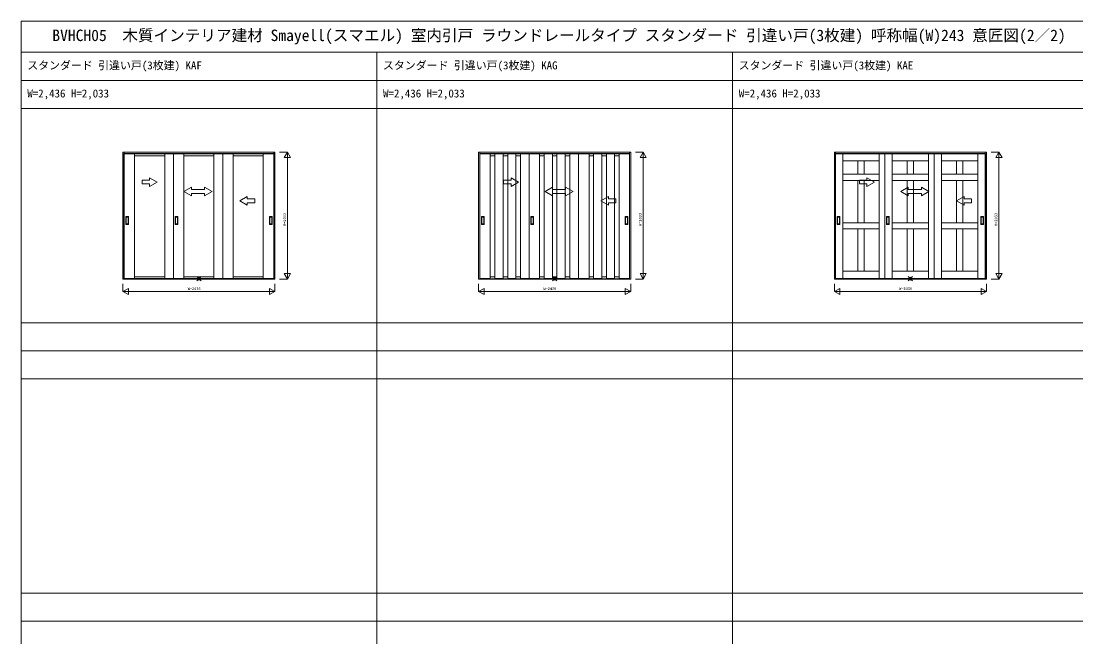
# Model space of a CAD drawing. Units: millimetres, scale not verified. Extents: x -14341 to 14341, y -10000 to 10000.
# Drawn here: x -14341 to 2562, y 130 to 10000 of the extents above; entities that cross this region are included whole.
import ezdxf
from ezdxf.enums import TextEntityAlignment as Align

# ---------------------------------------------------------------- set-up
doc = ezdxf.new("R2010")
doc.units = ezdxf.units.MM
doc.header["$LTSCALE"] = 50
doc.layers.add('0-0_0', color=7, linetype='Continuous')
for name, color, linetype, lineweight in [('0-1_YKK_F1', 7, 'Continuous', 18), ('0-2_YKK_IN', 1, 'Continuous', 18), ('0-3_YKK_A1', 4, 'Continuous', 18), ('0-4_YKK_N1', 2, 'Continuous', 18)]:
    doc.layers.add(name, color=color, linetype=linetype, lineweight=lineweight)
doc.styles.add('ＭＳ ゴシック', font='')
doc.styles.get('ＭＳ ゴシック').set_extended_font_data('MS Gothic')

msp = doc.modelspace()

# ---------------------------------------------------------------- linework, layer by layer
at = {"layer": '0-1_YKK_F1'}
for p, q in [((-14340.51, -10000), (-14340.51, 10000)), ((-14340.51, 10000), (14340.51, 10000)), ((-14340.51, 9500), (14159.49, 9500)), ((-8640.51, -10000), (-8640.51, 9500)), ((-2940.51, -10000), (-2940.51, 9500)), ((-14340.51, 9050), (14159.49, 9050)), ((-14340.51, 8600), (14159.49, 8600)), ((-14340.51, 5165), (14159.49, 5165)), ((-14340.51, 4715), (14159.49, 4715)), ((-14340.51, 4265), (14159.49, 4265)), ((-14340.51, 830), (14159.49, 830)), ((-14340.51, 380), (14159.49, 380))]:
    msp.add_line(p, q, dxfattribs=at)
at = {"layer": '0-2_YKK_IN'}
for p, q in [((-11525.86, 5837.14), (-11455.15, 5907.86)), ((-11525.86, 5907.86), (-11455.15, 5837.14)), ((-5825.86, 5837.14), (-5755.15, 5907.86)), ((-5825.86, 5907.86), (-5755.15, 5837.14)), ((-125.86, 5837.14), (-55.15, 5907.86)), ((-125.86, 5907.86), (-55.15, 5837.14))]:
    msp.add_line(p, q, dxfattribs=at)
for centre in [(-11490.51, 5872.5), (-5790.51, 5872.5), (-90.51, 5872.5)]:
    msp.add_circle(centre, 25, dxfattribs=at)
at = {"layer": '0-3_YKK_A1'}
for p, q in [((-12688.51, 7899), (-12688.51, 5866)), ((-10292.51, 7875), (-12688.51, 7875)), ((-10292.51, 7872), (-12688.51, 7872)), ((-10292.51, 5866), (-10292.51, 7899)), ((-6988.51, 7899), (-6988.51, 5866)), ((-4592.51, 7875), (-6988.51, 7875)), ((-4592.51, 7872), (-6988.51, 7872)), ((-6617.67, 7842), (-6543.34, 7842)), ((-5827.34, 7842), (-5753.67, 7842)), ((-5036.34, 7842), (-4962.67, 7842)), ((-4592.51, 5866), (-4592.51, 7899)), ((-1288.51, 7899), (-1288.51, 5866)), ((1107.49, 7875), (-1288.51, 7875)), ((1107.49, 7872), (-1288.51, 7872)), ((1107.49, 5866), (1107.49, 7899)), ((-12160.51, 7419), (-12280.51, 7488.28)), ((-12280.51, 7449), (-12280.51, 7488.28)), ((-6368.07, 7419), (-6488.07, 7488.28)), ((-6488.07, 7449), (-6488.07, 7488.28)), ((-668.07, 7419), (-788.07, 7488.28)), ((-788.07, 7449), (-788.07, 7488.28)), ((-12160.51, 7419), (-12280.51, 7349.72)), ((-12280.51, 7349.72), (-12280.51, 7389)), ((-11731.01, 7269), (-11611.01, 7338.28)), ((-11731.01, 7269), (-11611.01, 7199)), ((-11611.01, 7338.28), (-11611.01, 7299)), ((-11611.01, 7299), (-11401.01, 7299)), ((-11401.01, 7338.28), (-11401.01, 7299)), ((-11281.01, 7269), (-11401.01, 7338.28)), ((-11281.01, 7269), (-11401.01, 7199)), ((-6368.07, 7419), (-6488.07, 7349.72)), ((-6488.07, 7349.72), (-6488.07, 7389)), ((-5944.51, 7269), (-5824.51, 7338.28)), ((-5944.51, 7269), (-5824.51, 7199)), ((-5824.51, 7338.28), (-5824.51, 7299)), ((-5824.51, 7299), (-5614.51, 7299)), ((-5614.51, 7338.28), (-5614.51, 7299)), ((-5494.51, 7269), (-5614.51, 7338.28)), ((-5494.51, 7269), (-5614.51, 7199)), ((-668.07, 7419), (-788.07, 7349.72)), ((-788.07, 7349.72), (-788.07, 7389)), ((-244.51, 7269), (-124.51, 7338.28)), ((-244.51, 7269), (-124.51, 7199)), ((-124.51, 7338.28), (-124.51, 7299)), ((-124.51, 7299), (85.49, 7299)), ((85.49, 7338.28), (85.49, 7299)), ((205.49, 7269), (85.49, 7338.28)), ((205.49, 7269), (85.49, 7199)), ((-11611.01, 7239), (-11611.01, 7199)), ((-11401.01, 7239), (-11611.01, 7239)), ((-11401.01, 7239), (-11401.01, 7199)), ((-10837.01, 7119), (-10717.01, 7188.28)), ((-10837.01, 7119), (-10717.01, 7049.72)), ((-10717.01, 7149), (-10717.01, 7188.28)), ((-5824.51, 7239), (-5824.51, 7199)), ((-5614.51, 7239), (-5824.51, 7239)), ((-5614.51, 7239), (-5614.51, 7199)), ((-5049.32, 7119), (-4929.32, 7188.28)), ((-5049.32, 7119), (-4929.32, 7049.72)), ((-4929.32, 7149), (-4929.32, 7188.28)), ((-124.51, 7239), (-124.51, 7199)), ((85.49, 7239), (-124.51, 7239)), ((85.49, 7239), (85.49, 7199)), ((650.68, 7119), (770.68, 7188.28)), ((650.68, 7119), (770.68, 7049.72)), ((770.68, 7149), (770.68, 7188.28)), ((-10717.01, 7049.72), (-10717.01, 7089)), ((-4929.32, 7049.72), (-4929.32, 7089)), ((770.68, 7049.72), (770.68, 7089)), ((-12663.01, 6739.5), (-12663.01, 6867.5)), ((-12622.01, 6868.5), (-12662.01, 6868.5)), ((-12657.01, 6749.5), (-12657.01, 6857.5)), ((-12656.01, 6858.5), (-12628.01, 6858.5)), ((-12627.01, 6857.5), (-12627.01, 6749.5)), ((-12621.01, 6739.5), (-12621.01, 6867.5)), ((-11872.01, 6739.5), (-11872.01, 6867.5)), ((-11831.01, 6868.5), (-11871.01, 6868.5)), ((-11866.01, 6749.5), (-11866.01, 6857.5)), ((-11865.01, 6858.5), (-11837.01, 6858.5)), ((-11836.01, 6857.5), (-11836.01, 6749.5)), ((-11830.01, 6739.5), (-11830.01, 6867.5)), ((-10360.01, 6739.5), (-10360.01, 6867.5)), ((-10359.01, 6868.5), (-10319.01, 6868.5)), ((-10354.01, 6857.5), (-10354.01, 6749.5)), ((-10325.01, 6858.5), (-10353.01, 6858.5)), ((-10324.01, 6749.5), (-10324.01, 6857.5)), ((-10318.01, 6739.5), (-10318.01, 6867.5)), ((-6963.01, 6739.5), (-6963.01, 6867.5)), ((-6922.01, 6868.5), (-6962.01, 6868.5)), ((-6957.01, 6749.5), (-6957.01, 6857.5)), ((-6956.01, 6858.5), (-6928.01, 6858.5)), ((-6927.01, 6857.5), (-6927.01, 6749.5)), ((-6921.01, 6739.5), (-6921.01, 6867.5)), ((-6172.01, 6739.5), (-6172.01, 6867.5)), ((-6131.01, 6868.5), (-6171.01, 6868.5)), ((-6166.01, 6749.5), (-6166.01, 6857.5)), ((-6165.01, 6858.5), (-6137.01, 6858.5)), ((-6136.01, 6857.5), (-6136.01, 6749.5)), ((-6130.01, 6739.5), (-6130.01, 6867.5)), ((-4660.01, 6739.5), (-4660.01, 6867.5)), ((-4659.01, 6868.5), (-4619.01, 6868.5)), ((-4654.01, 6857.5), (-4654.01, 6749.5)), ((-4625.01, 6858.5), (-4653.01, 6858.5)), ((-4624.01, 6749.5), (-4624.01, 6857.5)), ((-4618.01, 6739.5), (-4618.01, 6867.5)), ((-1263.01, 6739.5), (-1263.01, 6867.5)), ((-1222.01, 6868.5), (-1262.01, 6868.5)), ((-1257.01, 6749.5), (-1257.01, 6857.5)), ((-1256.01, 6858.5), (-1228.01, 6858.5)), ((-1227.01, 6857.5), (-1227.01, 6749.5)), ((-1221.01, 6739.5), (-1221.01, 6867.5)), ((-589.01, 6769), (-1172.01, 6769.11)), ((-472.01, 6739.5), (-472.01, 6867.5)), ((-431.01, 6868.5), (-471.01, 6868.5)), ((-466.01, 6749.5), (-466.01, 6857.5)), ((-465.01, 6858.5), (-437.01, 6858.5)), ((-436.01, 6857.5), (-436.01, 6749.5)), ((-430.01, 6739.5), (-430.01, 6867.5)), ((199.99, 6769), (-381.01, 6769.11)), ((990.99, 6769), (409.99, 6769.11)), ((1039.99, 6739.5), (1039.99, 6867.5)), ((1040.99, 6868.5), (1080.99, 6868.5)), ((1045.99, 6857.5), (1045.99, 6749.5)), ((1074.99, 6858.5), (1046.99, 6858.5)), ((1075.99, 6749.5), (1075.99, 6857.5)), ((1081.99, 6739.5), (1081.99, 6867.5)), ((-12622.01, 6738.5), (-12662.01, 6738.5)), ((-12628.01, 6748.5), (-12656.01, 6748.5)), ((-11831.01, 6738.5), (-11871.01, 6738.5)), ((-11837.01, 6748.5), (-11865.01, 6748.5)), ((-10359.01, 6738.5), (-10319.01, 6738.5)), ((-10353.01, 6748.5), (-10325.01, 6748.5)), ((-6922.01, 6738.5), (-6962.01, 6738.5)), ((-6928.01, 6748.5), (-6956.01, 6748.5)), ((-6131.01, 6738.5), (-6171.01, 6738.5)), ((-6137.01, 6748.5), (-6165.01, 6748.5)), ((-4659.01, 6738.5), (-4619.01, 6738.5)), ((-4653.01, 6748.5), (-4625.01, 6748.5)), ((-1222.01, 6738.5), (-1262.01, 6738.5)), ((-1228.01, 6748.5), (-1256.01, 6748.5)), ((-1172.01, 6669.11), (-589.01, 6669)), ((-431.01, 6738.5), (-471.01, 6738.5)), ((-437.01, 6748.5), (-465.01, 6748.5)), ((-381.01, 6669.11), (199.99, 6669)), ((409.99, 6669.11), (990.99, 6669)), ((1040.99, 6738.5), (1080.99, 6738.5)), ((1046.99, 6748.5), (1074.99, 6748.5)), ((-589.01, 5994), (-1172.01, 5994)), ((199.99, 5994), (-381.01, 5994)), ((990.99, 5994), (409.99, 5994)), ((-12688.51, 5870), (-10292.51, 5870)), ((-12688.51, 5866), (-10292.51, 5866)), ((-12039.01, 5901.06), (-12522.01, 5901.06)), ((-12522.01, 5874.06), (-12039.01, 5874.06)), ((-12039.01, 5874.06), (-11869.01, 5874.06)), ((-11250.01, 5901.06), (-11731.01, 5901.06)), ((-11731.01, 5874.06), (-11250.01, 5874.06)), ((-11250.01, 5874.06), (-11080.01, 5874.06)), ((-10459.01, 5901.06), (-10940.01, 5901.06)), ((-10940.01, 5874.06), (-10459.01, 5874.06)), ((-6988.51, 5870), (-4592.51, 5870)), ((-6988.51, 5866), (-4592.51, 5866)), ((-6543.34, 5901), (-6617.67, 5901)), ((-6339.01, 5874), (-6169.01, 5874)), ((-5753.67, 5901), (-5827.34, 5901)), ((-5550.01, 5874), (-5380.01, 5874)), ((-4962.67, 5901), (-5036.34, 5901)), ((-1288.51, 5870), (1107.49, 5870)), ((-1288.51, 5866), (1107.49, 5866)), ((-1172.01, 5874), (-589.01, 5874)), ((-589.01, 5874), (-469.01, 5874)), ((-381.01, 5874), (199.99, 5874)), ((199.99, 5874), (319.99, 5874)), ((409.99, 5874), (990.99, 5874))]:
    msp.add_line(p, q, dxfattribs=at)
for points in [[(-10292.51, 5866), (-10272.51, 5866), (-10272.51, 7899), (-12708.51, 7899), (-12708.51, 5866), (-12688.51, 5866)], [(-11869.01, 7878), (-12039.01, 7878), (-12039.01, 5874.06)], [(-11080.01, 7878), (-11250.01, 7878), (-11250.01, 5874.06)], [(-4592.51, 5866), (-4572.51, 5866), (-4572.51, 7899), (-7008.51, 7899), (-7008.51, 5866), (-6988.51, 5866)], [(-6413.34, 7842), (-6339.01, 7842), (-6339.01, 7878), (-6822.01, 7878), (-6822.01, 7842), (-6747.67, 7842)], [(-6169.01, 7878), (-6339.01, 7878), (-6339.01, 5874)], [(-5623.67, 7842), (-5550.01, 7842), (-5550.01, 7878), (-6031.01, 7878), (-6031.01, 7842), (-5957.34, 7842)], [(-5380.01, 7878), (-5550.01, 7878), (-5550.01, 5874)], [(-4832.67, 7842), (-4759.01, 7842), (-4759.01, 7878), (-5240.01, 7878), (-5240.01, 7842), (-5166.34, 7842)], [(1107.49, 5866), (1127.49, 5866), (1127.49, 7899), (-1308.51, 7899), (-1308.51, 5866), (-1288.51, 5866)], [(-469.01, 7878), (-589.01, 7878), (-589.01, 5874)], [(319.99, 7878), (199.99, 7878), (199.99, 5874)], [(-12280.51, 7449), (-12400.51, 7449), (-12400.51, 7389), (-12280.51, 7389)], [(-6488.07, 7449), (-6608.07, 7449), (-6608.07, 7389), (-6488.07, 7389)], [(-788.07, 7449), (-908.07, 7449), (-908.07, 7389), (-788.07, 7389)], [(-10717.01, 7149), (-10597.01, 7149), (-10597.01, 7089), (-10717.01, 7089)], [(-4929.32, 7149), (-4809.32, 7149), (-4809.32, 7089), (-4929.32, 7089)], [(770.68, 7149), (890.68, 7149), (890.68, 7089), (770.68, 7089)], [(-6747.67, 5901), (-6822.01, 5901), (-6822.01, 5874)], [(-6339.01, 5874), (-6339.01, 5901), (-6413.34, 5901)], [(-5957.34, 5901), (-6031.01, 5901), (-6031.01, 5874)], [(-5550.01, 5874), (-5550.01, 5901), (-5623.67, 5901)], [(-5166.34, 5901), (-5240.01, 5901), (-5240.01, 5874)], [(-4759.01, 5874), (-4759.01, 5901), (-4832.67, 5901)]]:
    msp.add_lwpolyline(points, dxfattribs=at)
for points in [[(-12692.01, 5874.06), (-12522.01, 5874.06), (-12522.01, 7878), (-12692.01, 7878)], [(-12522.01, 7842), (-12039.01, 7842), (-12039.01, 7878), (-12522.01, 7878)], [(-11901.01, 5874.06), (-11731.01, 5874.06), (-11731.01, 7878), (-11901.01, 7878)], [(-11731.01, 7842), (-11250.01, 7842), (-11250.01, 7878), (-11731.01, 7878)], [(-11110.01, 5874.06), (-10940.01, 5874.06), (-10940.01, 7878), (-11110.01, 7878)], [(-10940.01, 7842), (-10459.01, 7842), (-10459.01, 7878), (-10940.01, 7878)], [(-10459.01, 5874.06), (-10289.01, 5874.06), (-10289.01, 7878), (-10459.01, 7878)], [(-6992.01, 5874), (-6822.01, 5874), (-6822.01, 7878), (-6992.01, 7878)], [(-6747.67, 5875), (-6617.67, 5875), (-6617.67, 7877), (-6747.67, 7877)], [(-6413.34, 5875), (-6543.34, 5875), (-6543.34, 7877), (-6413.34, 7877)], [(-6201.01, 5874), (-6031.01, 5874), (-6031.01, 7878), (-6201.01, 7878)], [(-5957.34, 5875), (-5827.34, 5875), (-5827.34, 7877), (-5957.34, 7877)], [(-5623.67, 5875), (-5753.67, 5875), (-5753.67, 7877), (-5623.67, 7877)], [(-5410.01, 5874), (-5240.01, 5874), (-5240.01, 7878), (-5410.01, 7878)], [(-5166.34, 5875), (-5036.34, 5875), (-5036.34, 7877), (-5166.34, 7877)], [(-4832.67, 5875), (-4962.67, 5875), (-4962.67, 7877), (-4832.67, 7877)], [(-4759.01, 5874), (-4589.01, 5874), (-4589.01, 7878), (-4759.01, 7878)], [(-1292.01, 5874), (-1172.01, 5874), (-1172.01, 7878), (-1292.01, 7878)], [(-1172.01, 7758), (-589.01, 7758), (-589.01, 7878), (-1172.01, 7878)], [(-501.01, 5874), (-381.01, 5874), (-381.01, 7878), (-501.01, 7878)], [(-381.01, 7758), (199.99, 7758), (199.99, 7878), (-381.01, 7878)], [(289.99, 5874), (409.99, 5874), (409.99, 7878), (289.99, 7878)], [(409.99, 7758), (990.99, 7758), (990.99, 7878), (409.99, 7878)], [(990.99, 5874), (1110.99, 5874), (1110.99, 7878), (990.99, 7878)], [(-930.51, 7758), (-930.51, 7544.05), (-830.51, 7544.05), (-830.51, 7758)], [(-140.51, 7758), (-140.51, 7544.05), (-40.51, 7544.05), (-40.51, 7758)], [(650.49, 7758), (650.49, 7544.05), (750.49, 7544.05), (750.49, 7758)], [(-1172.01, 7444.11), (-589.01, 7444), (-589.01, 7544), (-1172.01, 7544.11)], [(-930.51, 7444.05), (-930.51, 6769.05), (-830.51, 6769.05), (-830.51, 7444.05)], [(-381.01, 7444.11), (199.99, 7444), (199.99, 7544), (-381.01, 7544.11)], [(-140.51, 7444.05), (-140.51, 6769.05), (-40.51, 6769.05), (-40.51, 7444.05)], [(409.99, 7444.11), (990.99, 7444), (990.99, 7544), (409.99, 7544.11)], [(650.49, 7444.05), (650.49, 6769.05), (750.49, 6769.05), (750.49, 7444.05)], [(-930.51, 6669.05), (-930.51, 5994), (-830.51, 5994), (-830.51, 6669.05)], [(-140.51, 6669.05), (-140.51, 5994), (-40.51, 5994), (-40.51, 6669.05)], [(650.49, 6669.05), (650.49, 5994), (750.49, 5994), (750.49, 6669.05)]]:
    msp.add_lwpolyline(points, close=True, dxfattribs=at)
for centre, start, end in [((-12662.01, 6867.5), 90, 180), ((-12656.01, 6857.5), 90, 180), ((-12628.01, 6857.5), 0, 90), ((-12622.01, 6867.5), 0, 90), ((-11871.01, 6867.5), 90, 180), ((-11865.01, 6857.5), 90, 180), ((-11837.01, 6857.5), 0, 90), ((-11831.01, 6867.5), 0, 90), ((-10359.01, 6867.5), 90, 180), ((-10353.01, 6857.5), 90, 180), ((-10325.01, 6857.5), 360, 90), ((-10319.01, 6867.5), 0, 90), ((-6962.01, 6867.5), 90, 180), ((-6956.01, 6857.5), 90, 180), ((-6928.01, 6857.5), 0, 90), ((-6922.01, 6867.5), 0, 90), ((-6171.01, 6867.5), 90, 180), ((-6165.01, 6857.5), 90, 180), ((-6137.01, 6857.5), 0, 90), ((-6131.01, 6867.5), 0, 90), ((-4659.01, 6867.5), 90, 180), ((-4653.01, 6857.5), 90, 180), ((-4625.01, 6857.5), 360, 90), ((-4619.01, 6867.5), 0, 90), ((-1262.01, 6867.5), 90, 180), ((-1256.01, 6857.5), 90, 180), ((-1228.01, 6857.5), 0, 90), ((-1222.01, 6867.5), 0, 90), ((-471.01, 6867.5), 90, 180), ((-465.01, 6857.5), 90, 180), ((-437.01, 6857.5), 0, 90), ((-431.01, 6867.5), 0, 90), ((1040.99, 6867.5), 90, 180), ((1046.99, 6857.5), 90, 180), ((1074.99, 6857.5), 360, 90), ((1080.99, 6867.5), 0, 90), ((-12662.01, 6739.5), 180, 270), ((-12656.01, 6749.5), 180, 270), ((-12628.01, 6749.5), 270, 0), ((-12622.01, 6739.5), 270, 0), ((-11871.01, 6739.5), 180, 270), ((-11865.01, 6749.5), 180, 270), ((-11837.01, 6749.5), 270, 0), ((-11831.01, 6739.5), 270, 0), ((-10359.01, 6739.5), 180, 270), ((-10353.01, 6749.5), 180, 270), ((-10325.01, 6749.5), 270, 360), ((-10319.01, 6739.5), 270, 0), ((-6962.01, 6739.5), 180, 270), ((-6956.01, 6749.5), 180, 270), ((-6928.01, 6749.5), 270, 0), ((-6922.01, 6739.5), 270, 0), ((-6171.01, 6739.5), 180, 270), ((-6165.01, 6749.5), 180, 270), ((-6137.01, 6749.5), 270, 0), ((-6131.01, 6739.5), 270, 0), ((-4659.01, 6739.5), 180, 270), ((-4653.01, 6749.5), 180, 270), ((-4625.01, 6749.5), 270, 360), ((-4619.01, 6739.5), 270, 0), ((-1262.01, 6739.5), 180, 270), ((-1256.01, 6749.5), 180, 270), ((-1228.01, 6749.5), 270, 0), ((-1222.01, 6739.5), 270, 0), ((-471.01, 6739.5), 180, 270), ((-465.01, 6749.5), 180, 270), ((-437.01, 6749.5), 270, 0), ((-431.01, 6739.5), 270, 0), ((1040.99, 6739.5), 180, 270), ((1046.99, 6749.5), 180, 270), ((1074.99, 6749.5), 270, 360), ((1080.99, 6739.5), 270, 0)]:
    msp.add_arc(centre, 1, start, end, dxfattribs=at)
at = {"layer": '0-4_YKK_N1'}
for p, q in [((-10197.51, 7899), (-10072.51, 7899)), ((-10122.51, 7812.4), (-10022.51, 7812.4)), ((-10072.51, 7899), (-10072.51, 5866)), ((-4497.51, 7899), (-4372.51, 7899)), ((-4422.51, 7812.4), (-4322.51, 7812.4)), ((-4372.51, 7899), (-4372.51, 5866)), ((1202.49, 7899), (1327.49, 7899)), ((1277.49, 7812.4), (1377.49, 7812.4)), ((1327.49, 7899), (1327.49, 5866)), ((-10122.51, 5952.6), (-10022.51, 5952.6)), ((-4422.51, 5952.6), (-4322.51, 5952.6)), ((1277.49, 5952.6), (1377.49, 5952.6)), ((-10272.51, 5791), (-10272.51, 5666)), ((-10197.51, 5866), (-10072.51, 5866)), ((-4572.51, 5791), (-4572.51, 5666)), ((-4497.51, 5866), (-4372.51, 5866)), ((1127.49, 5791), (1127.49, 5666)), ((1202.49, 5866), (1327.49, 5866)), ((-12708.51, 5666), (-12621.91, 5716)), ((-12708.51, 5666), (-12621.91, 5616)), ((-12621.91, 5716), (-12621.91, 5616)), ((-10359.11, 5716), (-10272.51, 5666)), ((-7008.51, 5666), (-6921.91, 5716)), ((-7008.51, 5666), (-6921.91, 5616)), ((-6921.91, 5716), (-6921.91, 5616)), ((-4659.11, 5716), (-4572.51, 5666)), ((-1308.51, 5666), (-1221.91, 5716)), ((-1308.51, 5666), (-1221.91, 5616)), ((-1221.91, 5716), (-1221.91, 5616)), ((1040.89, 5716), (1127.49, 5666))]:
    msp.add_line(p, q, dxfattribs=at)
for points in [[(-10122.51, 7812.4), (-10072.51, 7899), (-10022.51, 7812.4)], [(-4422.51, 7812.4), (-4372.51, 7899), (-4322.51, 7812.4)], [(1277.49, 7812.4), (1327.49, 7899), (1377.49, 7812.4)], [(-10122.51, 5952.6), (-10072.51, 5866), (-10022.51, 5952.6)], [(-4422.51, 5952.6), (-4372.51, 5866), (-4322.51, 5952.6)], [(1277.49, 5952.6), (1327.49, 5866), (1377.49, 5952.6)], [(-12708.51, 5791), (-12708.51, 5666), (-10272.51, 5666)], [(-7008.51, 5791), (-7008.51, 5666), (-4572.51, 5666)], [(-1308.51, 5791), (-1308.51, 5666), (1127.49, 5666)], [(-10359.11, 5716), (-10359.11, 5616), (-10272.51, 5666)], [(-4659.11, 5716), (-4659.11, 5616), (-4572.51, 5666)], [(1040.89, 5716), (1040.89, 5616), (1127.49, 5666)]]:
    msp.add_lwpolyline(points, dxfattribs=at)

# ---------------------------------------------------------------- texts
at = {"layer": '0-0_0', "style": 'ＭＳ ゴシック'}
for s, height, p in [('BVHCH05  木質インテリア建材 Smayell(スマエル) 室内引戸 ラウンドレールタイプ スタンダード 引違い戸(3枚建) 呼称幅(W)243 意匠図(2／2)', 183.3, (-13840.51, 9625)), ('スタンダード 引違い戸(3枚建) KAF', 128.3, (-14242.51, 9187.5)), ('スタンダード 引違い戸(3枚建) KAG', 128.3, (-8542.51, 9187.5)), ('スタンダード 引違い戸(3枚建) KAE', 128.3, (-2842.51, 9187.5)), ('W=2,436 H=2,033', 128.3, (-14240.51, 8737.5)), ('W=2,436 H=2,033', 128.3, (-8540.51, 8737.5)), ('W=2,436 H=2,033', 128.3, (-2840.51, 8737.5))]:
    msp.add_text(s, height=height, dxfattribs=at).set_placement(p, align=Align.BOTTOM_LEFT)
at = {"layer": '0-4_YKK_N1', "color": 7, "style": 'ＭＳ ゴシック'}
for p in [(-10084.51, 6717.5), (-4384.51, 6717.5), (1315.49, 6717.5)]:
    msp.add_text('H=2033', height=43.99, rotation=90, dxfattribs=at).set_placement(p, align=Align.BOTTOM_LEFT)
for p in [(-11670.51, 5678), (-5970.51, 5678), (-270.51, 5678)]:
    msp.add_text('W=2436', height=43.99, dxfattribs=at).set_placement(p, align=Align.BOTTOM_LEFT)

doc.saveas('drawing.dxf')
